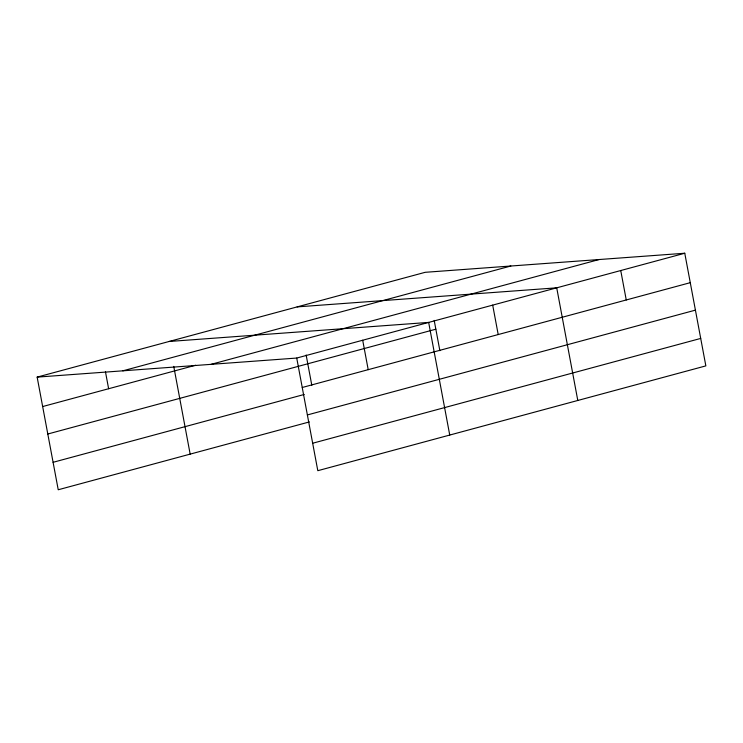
<?xml version="1.0" encoding="UTF-8"?>
<svg xmlns="http://www.w3.org/2000/svg" width="743" height="743" viewBox="0 0 743 743"><rect width="100%" height="100%" fill="white"/><g stroke="black" fill="none" stroke-linecap="round" stroke-linejoin="round"><path stroke-width="1.11" d="M37.15 377.119L425.191 272.309L684.767 253.242L705.85 365.881L317.809 470.69L296.726 358.052L37.15 377.119L58.233 489.758L309.385 421.922M122.809 370.831L510.85 266.013M42.657 406.551L195.567 365.25M211.068 364.349L599.109 259.539M296.726 358.052L684.767 253.242M47.793 434.014L435.844 329.195M302.234 387.493L690.275 282.674M53.087 462.304L304.249 394.459M307.37 414.947L695.42 310.137M312.664 443.237L700.714 338.427M297.135 306.896L556.721 287.829L577.794 400.468M169.088 341.483L428.665 322.416L449.738 435.054M620.739 270.536L626.256 299.968M492.693 305.122L498.2 334.554M434.2 320.409L439.865 350.696M362.695 340.238L368.203 369.67M306.144 355.005L311.809 385.283M173.741 366.392L190.162 454.122M105.45 371.751L108.627 388.738"/></g></svg>
